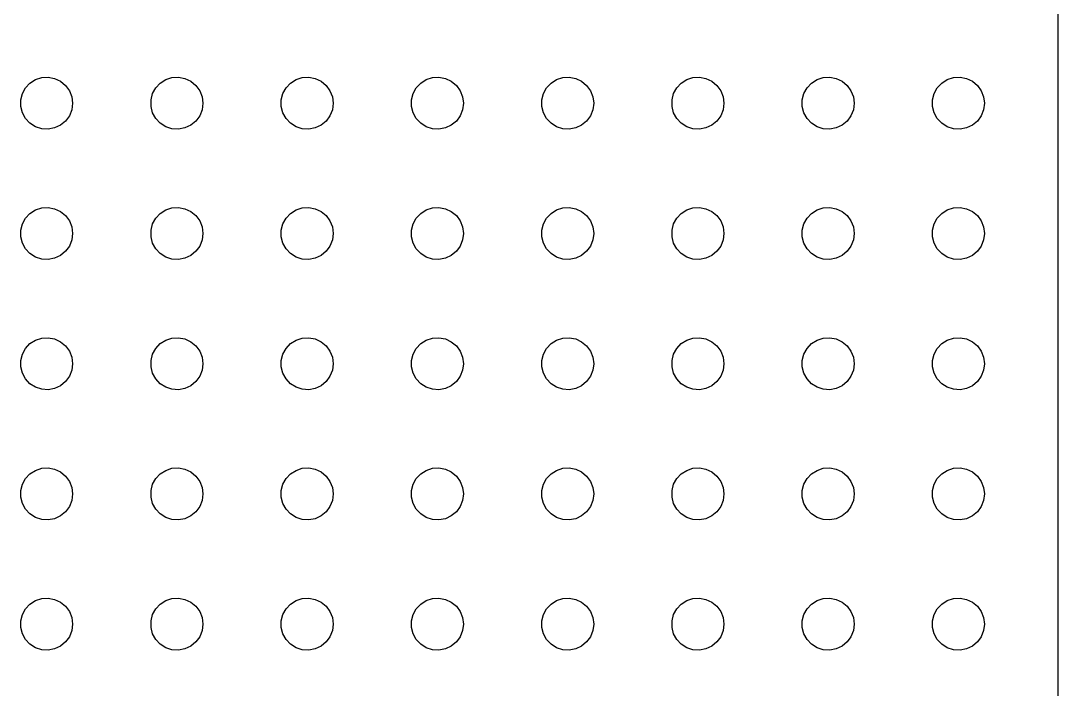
# Model space of a CAD drawing. Header units: metres. Extents: x -21 to 951, y -154 to 154.
# Drawn here: x 397 to 516.5, y 0 to 77 of the extents above; entities that cross this region are included whole.
import ezdxf

# ---------------------------------------------------------------- set-up
doc = ezdxf.new("R2010")
doc.units = ezdxf.units.M

msp = doc.modelspace()

# ---------------------------------------------------------------- linework, layer by layer
for p, q in [((516.5, -149), (516.5, 149)), ((399.438, 70.4469), (400.188, 70.4941)), ((400.188, 70.4941), (400.927, 70.3532)), ((414.438, 70.4469), (415.188, 70.4941)), ((415.188, 70.4941), (415.927, 70.3532)), ((429.438, 70.4469), (430.188, 70.4941)), ((430.188, 70.4941), (430.927, 70.3532)), ((444.438, 70.4469), (445.188, 70.4941)), ((445.188, 70.4941), (445.927, 70.3532)), ((459.438, 70.4469), (460.188, 70.4941)), ((460.188, 70.4941), (460.927, 70.3532)), ((474.438, 70.4469), (475.188, 70.4941)), ((475.188, 70.4941), (475.927, 70.3532)), ((489.438, 70.4469), (490.188, 70.4941)), ((490.188, 70.4941), (490.927, 70.3532)), ((504.438, 70.4469), (505.188, 70.4941)), ((505.188, 70.4941), (505.927, 70.3532)), ((397.573, 69.2634), (398.088, 69.8115)), ((398.088, 69.8115), (398.723, 70.2145)), ((398.723, 70.2145), (399.438, 70.4469)), ((400.927, 70.3532), (401.607, 70.033)), ((401.607, 70.033), (402.187, 69.5536)), ((402.187, 69.5536), (402.629, 68.9453)), ((412.573, 69.2634), (413.088, 69.8115)), ((413.088, 69.8115), (413.723, 70.2145)), ((413.723, 70.2145), (414.438, 70.4469)), ((415.927, 70.3532), (416.607, 70.033)), ((416.607, 70.033), (417.187, 69.5536)), ((417.187, 69.5536), (417.629, 68.9453)), ((427.573, 69.2634), (428.088, 69.8115)), ((428.088, 69.8115), (428.723, 70.2145)), ((428.723, 70.2145), (429.438, 70.4469)), ((430.927, 70.3532), (431.607, 70.033)), ((431.607, 70.033), (432.187, 69.5536)), ((432.187, 69.5536), (432.629, 68.9453)), ((442.573, 69.2634), (443.088, 69.8115)), ((443.088, 69.8115), (443.723, 70.2145)), ((443.723, 70.2145), (444.438, 70.4469)), ((445.927, 70.3532), (446.607, 70.033)), ((446.607, 70.033), (447.187, 69.5536)), ((447.187, 69.5536), (447.629, 68.9453)), ((457.573, 69.2634), (458.088, 69.8115)), ((458.088, 69.8115), (458.723, 70.2145)), ((458.723, 70.2145), (459.438, 70.4469)), ((460.927, 70.3532), (461.607, 70.033)), ((461.607, 70.033), (462.187, 69.5536)), ((462.187, 69.5536), (462.629, 68.9453)), ((472.573, 69.2634), (473.088, 69.8115)), ((473.088, 69.8115), (473.723, 70.2145)), ((473.723, 70.2145), (474.438, 70.4469)), ((475.927, 70.3532), (476.607, 70.033)), ((476.607, 70.033), (477.187, 69.5536)), ((477.187, 69.5536), (477.629, 68.9453)), ((487.573, 69.2634), (488.088, 69.8115)), ((488.088, 69.8115), (488.723, 70.2145)), ((488.723, 70.2145), (489.438, 70.4469)), ((490.927, 70.3532), (491.607, 70.033)), ((491.607, 70.033), (492.187, 69.5536)), ((492.187, 69.5536), (492.629, 68.9453)), ((502.573, 69.2634), (503.088, 69.8115)), ((503.088, 69.8115), (503.723, 70.2145)), ((503.723, 70.2145), (504.438, 70.4469)), ((505.927, 70.3532), (506.607, 70.033)), ((506.607, 70.033), (507.187, 69.5536)), ((507.187, 69.5536), (507.629, 68.9453)), ((397.024, 67.876), (397.211, 68.6044)), ((397.211, 68.6044), (397.573, 69.2634)), ((402.629, 68.9453), (402.906, 68.2461)), ((402.906, 68.2461), (403, 67.5)), ((412.024, 67.876), (412.211, 68.6044)), ((412.211, 68.6044), (412.573, 69.2634)), ((417.629, 68.9453), (417.906, 68.2461)), ((417.906, 68.2461), (418, 67.5)), ((427.024, 67.876), (427.211, 68.6044)), ((427.211, 68.6044), (427.573, 69.2634)), ((432.629, 68.9453), (432.906, 68.2461)), ((432.906, 68.2461), (433, 67.5)), ((442.024, 67.876), (442.211, 68.6044)), ((442.211, 68.6044), (442.573, 69.2634)), ((447.629, 68.9453), (447.906, 68.2461)), ((447.906, 68.2461), (448, 67.5)), ((457.024, 67.876), (457.211, 68.6044)), ((457.211, 68.6044), (457.573, 69.2634)), ((462.629, 68.9453), (462.906, 68.2461)), ((462.906, 68.2461), (463, 67.5)), ((472.024, 67.876), (472.211, 68.6044)), ((472.211, 68.6044), (472.573, 69.2634)), ((477.629, 68.9453), (477.906, 68.2461)), ((477.906, 68.2461), (478, 67.5)), ((487.024, 67.876), (487.211, 68.6044)), ((487.211, 68.6044), (487.573, 69.2634)), ((492.629, 68.9453), (492.906, 68.2461)), ((492.906, 68.2461), (493, 67.5)), ((502.024, 67.876), (502.211, 68.6044)), ((502.211, 68.6044), (502.573, 69.2634)), ((507.629, 68.9453), (507.906, 68.2461)), ((507.906, 68.2461), (508, 67.5)), ((397.024, 67.124), (397.024, 67.876)), ((397.211, 66.3956), (397.024, 67.124)), ((403, 67.5), (402.906, 66.7539)), ((412.024, 67.124), (412.024, 67.876)), ((412.211, 66.3956), (412.024, 67.124)), ((418, 67.5), (417.906, 66.7539)), ((427.024, 67.124), (427.024, 67.876)), ((427.211, 66.3956), (427.024, 67.124)), ((433, 67.5), (432.906, 66.7539)), ((442.024, 67.124), (442.024, 67.876)), ((442.211, 66.3956), (442.024, 67.124)), ((448, 67.5), (447.906, 66.7539)), ((457.024, 67.124), (457.024, 67.876)), ((457.211, 66.3956), (457.024, 67.124)), ((463, 67.5), (462.906, 66.7539)), ((472.024, 67.124), (472.024, 67.876)), ((472.211, 66.3956), (472.024, 67.124)), ((478, 67.5), (477.906, 66.7539)), ((487.024, 67.124), (487.024, 67.876)), ((487.211, 66.3956), (487.024, 67.124)), ((493, 67.5), (492.906, 66.7539)), ((502.024, 67.124), (502.024, 67.876)), ((502.211, 66.3956), (502.024, 67.124)), ((508, 67.5), (507.906, 66.7539)), ((397.573, 65.7366), (397.211, 66.3956)), ((398.088, 65.1885), (397.573, 65.7366)), ((402.629, 66.0547), (402.187, 65.4464)), ((402.906, 66.7539), (402.629, 66.0547)), ((412.573, 65.7366), (412.211, 66.3956)), ((413.088, 65.1885), (412.573, 65.7366)), ((417.629, 66.0547), (417.187, 65.4464)), ((417.906, 66.7539), (417.629, 66.0547)), ((427.573, 65.7366), (427.211, 66.3956)), ((428.088, 65.1885), (427.573, 65.7366)), ((432.629, 66.0547), (432.187, 65.4464)), ((432.906, 66.7539), (432.629, 66.0547)), ((442.573, 65.7366), (442.211, 66.3956)), ((443.088, 65.1885), (442.573, 65.7366)), ((447.629, 66.0547), (447.187, 65.4464)), ((447.906, 66.7539), (447.629, 66.0547)), ((457.573, 65.7366), (457.211, 66.3956)), ((458.088, 65.1885), (457.573, 65.7366)), ((462.629, 66.0547), (462.187, 65.4464)), ((462.906, 66.7539), (462.629, 66.0547)), ((472.573, 65.7366), (472.211, 66.3956)), ((473.088, 65.1885), (472.573, 65.7366)), ((477.629, 66.0547), (477.187, 65.4464)), ((477.906, 66.7539), (477.629, 66.0547)), ((487.573, 65.7366), (487.211, 66.3956)), ((488.088, 65.1885), (487.573, 65.7366)), ((492.629, 66.0547), (492.187, 65.4464)), ((492.906, 66.7539), (492.629, 66.0547)), ((502.573, 65.7366), (502.211, 66.3956)), ((503.088, 65.1885), (502.573, 65.7366)), ((507.629, 66.0547), (507.187, 65.4464)), ((507.906, 66.7539), (507.629, 66.0547)), ((398.723, 64.7855), (398.088, 65.1885)), ((399.438, 64.5531), (398.723, 64.7855)), ((400.188, 64.5059), (399.438, 64.5531)), ((400.927, 64.6468), (400.188, 64.5059)), ((401.607, 64.967), (400.927, 64.6468)), ((402.187, 65.4464), (401.607, 64.967)), ((413.723, 64.7855), (413.088, 65.1885)), ((414.438, 64.5531), (413.723, 64.7855)), ((415.188, 64.5059), (414.438, 64.5531)), ((415.927, 64.6468), (415.188, 64.5059)), ((416.607, 64.967), (415.927, 64.6468)), ((417.187, 65.4464), (416.607, 64.967)), ((428.723, 64.7855), (428.088, 65.1885)), ((429.438, 64.5531), (428.723, 64.7855)), ((430.188, 64.5059), (429.438, 64.5531)), ((430.927, 64.6468), (430.188, 64.5059)), ((431.607, 64.967), (430.927, 64.6468)), ((432.187, 65.4464), (431.607, 64.967)), ((443.723, 64.7855), (443.088, 65.1885)), ((444.438, 64.5531), (443.723, 64.7855)), ((445.188, 64.5059), (444.438, 64.5531)), ((445.927, 64.6468), (445.188, 64.5059)), ((446.607, 64.967), (445.927, 64.6468)), ((447.187, 65.4464), (446.607, 64.967)), ((458.723, 64.7855), (458.088, 65.1885)), ((459.438, 64.5531), (458.723, 64.7855)), ((460.188, 64.5059), (459.438, 64.5531)), ((460.927, 64.6468), (460.188, 64.5059)), ((461.607, 64.967), (460.927, 64.6468)), ((462.187, 65.4464), (461.607, 64.967)), ((473.723, 64.7855), (473.088, 65.1885)), ((474.438, 64.5531), (473.723, 64.7855)), ((475.188, 64.5059), (474.438, 64.5531)), ((475.927, 64.6468), (475.188, 64.5059)), ((476.607, 64.967), (475.927, 64.6468)), ((477.187, 65.4464), (476.607, 64.967)), ((488.723, 64.7855), (488.088, 65.1885)), ((489.438, 64.5531), (488.723, 64.7855)), ((490.188, 64.5059), (489.438, 64.5531)), ((490.927, 64.6468), (490.188, 64.5059)), ((491.607, 64.967), (490.927, 64.6468)), ((492.187, 65.4464), (491.607, 64.967)), ((503.723, 64.7855), (503.088, 65.1885)), ((504.438, 64.5531), (503.723, 64.7855)), ((505.188, 64.5059), (504.438, 64.5531)), ((505.927, 64.6468), (505.188, 64.5059)), ((506.607, 64.967), (505.927, 64.6468)), ((507.187, 65.4464), (506.607, 64.967)), ((398.088, 54.8115), (398.723, 55.2145)), ((398.723, 55.2145), (399.438, 55.4469)), ((399.438, 55.4469), (400.188, 55.4941)), ((400.188, 55.4941), (400.927, 55.3532)), ((400.927, 55.3532), (401.607, 55.033)), ((401.607, 55.033), (402.187, 54.5536)), ((413.088, 54.8115), (413.723, 55.2145)), ((413.723, 55.2145), (414.438, 55.4469)), ((414.438, 55.4469), (415.188, 55.4941)), ((415.188, 55.4941), (415.927, 55.3532)), ((415.927, 55.3532), (416.607, 55.033)), ((416.607, 55.033), (417.187, 54.5536)), ((428.088, 54.8115), (428.723, 55.2145)), ((428.723, 55.2145), (429.438, 55.4469)), ((429.438, 55.4469), (430.188, 55.4941)), ((430.188, 55.4941), (430.927, 55.3532)), ((430.927, 55.3532), (431.607, 55.033)), ((431.607, 55.033), (432.187, 54.5536)), ((443.088, 54.8115), (443.723, 55.2145)), ((443.723, 55.2145), (444.438, 55.4469)), ((444.438, 55.4469), (445.188, 55.4941)), ((445.188, 55.4941), (445.927, 55.3532)), ((445.927, 55.3532), (446.607, 55.033)), ((446.607, 55.033), (447.187, 54.5536)), ((458.088, 54.8115), (458.723, 55.2145)), ((458.723, 55.2145), (459.438, 55.4469)), ((459.438, 55.4469), (460.188, 55.4941)), ((460.188, 55.4941), (460.927, 55.3532)), ((460.927, 55.3532), (461.607, 55.033)), ((461.607, 55.033), (462.187, 54.5536)), ((473.088, 54.8115), (473.723, 55.2145)), ((473.723, 55.2145), (474.438, 55.4469)), ((474.438, 55.4469), (475.188, 55.4941)), ((475.188, 55.4941), (475.927, 55.3532)), ((475.927, 55.3532), (476.607, 55.033)), ((476.607, 55.033), (477.187, 54.5536)), ((488.088, 54.8115), (488.723, 55.2145)), ((488.723, 55.2145), (489.438, 55.4469)), ((489.438, 55.4469), (490.188, 55.4941)), ((490.188, 55.4941), (490.927, 55.3532)), ((490.927, 55.3532), (491.607, 55.033)), ((491.607, 55.033), (492.187, 54.5536)), ((503.088, 54.8115), (503.723, 55.2145)), ((503.723, 55.2145), (504.438, 55.4469)), ((504.438, 55.4469), (505.188, 55.4941)), ((505.188, 55.4941), (505.927, 55.3532)), ((505.927, 55.3532), (506.607, 55.033)), ((506.607, 55.033), (507.187, 54.5536)), ((397.211, 53.6044), (397.573, 54.2634)), ((397.573, 54.2634), (398.088, 54.8115)), ((402.187, 54.5536), (402.629, 53.9453)), ((402.629, 53.9453), (402.906, 53.2461)), ((412.211, 53.6044), (412.573, 54.2634)), ((412.573, 54.2634), (413.088, 54.8115)), ((417.187, 54.5536), (417.629, 53.9453)), ((417.629, 53.9453), (417.906, 53.2461)), ((427.211, 53.6044), (427.573, 54.2634)), ((427.573, 54.2634), (428.088, 54.8115)), ((432.187, 54.5536), (432.629, 53.9453)), ((432.629, 53.9453), (432.906, 53.2461)), ((442.211, 53.6044), (442.573, 54.2634)), ((442.573, 54.2634), (443.088, 54.8115)), ((447.187, 54.5536), (447.629, 53.9453)), ((447.629, 53.9453), (447.906, 53.2461)), ((457.211, 53.6044), (457.573, 54.2634)), ((457.573, 54.2634), (458.088, 54.8115)), ((462.187, 54.5536), (462.629, 53.9453)), ((462.629, 53.9453), (462.906, 53.2461)), ((472.211, 53.6044), (472.573, 54.2634)), ((472.573, 54.2634), (473.088, 54.8115)), ((477.187, 54.5536), (477.629, 53.9453)), ((477.629, 53.9453), (477.906, 53.2461)), ((487.211, 53.6044), (487.573, 54.2634)), ((487.573, 54.2634), (488.088, 54.8115)), ((492.187, 54.5536), (492.629, 53.9453)), ((492.629, 53.9453), (492.906, 53.2461)), ((502.211, 53.6044), (502.573, 54.2634)), ((502.573, 54.2634), (503.088, 54.8115)), ((507.187, 54.5536), (507.629, 53.9453)), ((507.629, 53.9453), (507.906, 53.2461)), ((397.024, 52.876), (397.211, 53.6044)), ((397.024, 52.124), (397.024, 52.876)), ((402.906, 53.2461), (403, 52.5)), ((412.024, 52.876), (412.211, 53.6044)), ((412.024, 52.124), (412.024, 52.876)), ((417.906, 53.2461), (418, 52.5)), ((427.024, 52.876), (427.211, 53.6044)), ((427.024, 52.124), (427.024, 52.876)), ((432.906, 53.2461), (433, 52.5)), ((442.024, 52.876), (442.211, 53.6044)), ((442.024, 52.124), (442.024, 52.876)), ((447.906, 53.2461), (448, 52.5)), ((457.024, 52.876), (457.211, 53.6044)), ((457.024, 52.124), (457.024, 52.876)), ((462.906, 53.2461), (463, 52.5)), ((472.024, 52.876), (472.211, 53.6044)), ((472.024, 52.124), (472.024, 52.876)), ((477.906, 53.2461), (478, 52.5)), ((487.024, 52.876), (487.211, 53.6044)), ((487.024, 52.124), (487.024, 52.876)), ((492.906, 53.2461), (493, 52.5)), ((502.024, 52.876), (502.211, 53.6044)), ((502.024, 52.124), (502.024, 52.876)), ((507.906, 53.2461), (508, 52.5)), ((397.211, 51.3956), (397.024, 52.124)), ((397.573, 50.7366), (397.211, 51.3956)), ((402.906, 51.7539), (402.629, 51.0547)), ((403, 52.5), (402.906, 51.7539)), ((412.211, 51.3956), (412.024, 52.124)), ((412.573, 50.7366), (412.211, 51.3956)), ((417.906, 51.7539), (417.629, 51.0547)), ((418, 52.5), (417.906, 51.7539)), ((427.211, 51.3956), (427.024, 52.124)), ((427.573, 50.7366), (427.211, 51.3956)), ((432.906, 51.7539), (432.629, 51.0547)), ((433, 52.5), (432.906, 51.7539)), ((442.211, 51.3956), (442.024, 52.124)), ((442.573, 50.7366), (442.211, 51.3956)), ((447.906, 51.7539), (447.629, 51.0547)), ((448, 52.5), (447.906, 51.7539)), ((457.211, 51.3956), (457.024, 52.124)), ((457.573, 50.7366), (457.211, 51.3956)), ((462.906, 51.7539), (462.629, 51.0547)), ((463, 52.5), (462.906, 51.7539)), ((472.211, 51.3956), (472.024, 52.124)), ((472.573, 50.7366), (472.211, 51.3956)), ((477.906, 51.7539), (477.629, 51.0547)), ((478, 52.5), (477.906, 51.7539)), ((487.211, 51.3956), (487.024, 52.124)), ((487.573, 50.7366), (487.211, 51.3956)), ((492.906, 51.7539), (492.629, 51.0547)), ((493, 52.5), (492.906, 51.7539)), ((502.211, 51.3956), (502.024, 52.124)), ((502.573, 50.7366), (502.211, 51.3956)), ((507.906, 51.7539), (507.629, 51.0547)), ((508, 52.5), (507.906, 51.7539)), ((398.088, 50.1885), (397.573, 50.7366)), ((398.723, 49.7855), (398.088, 50.1885)), ((402.187, 50.4464), (401.607, 49.967)), ((402.629, 51.0547), (402.187, 50.4464)), ((413.088, 50.1885), (412.573, 50.7366)), ((413.723, 49.7855), (413.088, 50.1885)), ((417.187, 50.4464), (416.607, 49.967)), ((417.629, 51.0547), (417.187, 50.4464)), ((428.088, 50.1885), (427.573, 50.7366)), ((428.723, 49.7855), (428.088, 50.1885)), ((432.187, 50.4464), (431.607, 49.967)), ((432.629, 51.0547), (432.187, 50.4464)), ((443.088, 50.1885), (442.573, 50.7366)), ((443.723, 49.7855), (443.088, 50.1885)), ((447.187, 50.4464), (446.607, 49.967)), ((447.629, 51.0547), (447.187, 50.4464)), ((458.088, 50.1885), (457.573, 50.7366)), ((458.723, 49.7855), (458.088, 50.1885)), ((462.187, 50.4464), (461.607, 49.967)), ((462.629, 51.0547), (462.187, 50.4464)), ((473.088, 50.1885), (472.573, 50.7366)), ((473.723, 49.7855), (473.088, 50.1885)), ((477.187, 50.4464), (476.607, 49.967)), ((477.629, 51.0547), (477.187, 50.4464)), ((488.088, 50.1885), (487.573, 50.7366)), ((488.723, 49.7855), (488.088, 50.1885)), ((492.187, 50.4464), (491.607, 49.967)), ((492.629, 51.0547), (492.187, 50.4464)), ((503.088, 50.1885), (502.573, 50.7366)), ((503.723, 49.7855), (503.088, 50.1885)), ((507.187, 50.4464), (506.607, 49.967)), ((507.629, 51.0547), (507.187, 50.4464)), ((399.438, 49.5531), (398.723, 49.7855)), ((400.188, 49.5059), (399.438, 49.5531)), ((400.927, 49.6468), (400.188, 49.5059)), ((401.607, 49.967), (400.927, 49.6468)), ((414.438, 49.5531), (413.723, 49.7855)), ((415.188, 49.5059), (414.438, 49.5531)), ((415.927, 49.6468), (415.188, 49.5059)), ((416.607, 49.967), (415.927, 49.6468)), ((429.438, 49.5531), (428.723, 49.7855)), ((430.188, 49.5059), (429.438, 49.5531)), ((430.927, 49.6468), (430.188, 49.5059)), ((431.607, 49.967), (430.927, 49.6468)), ((444.438, 49.5531), (443.723, 49.7855)), ((445.188, 49.5059), (444.438, 49.5531)), ((445.927, 49.6468), (445.188, 49.5059)), ((446.607, 49.967), (445.927, 49.6468)), ((459.438, 49.5531), (458.723, 49.7855)), ((460.188, 49.5059), (459.438, 49.5531)), ((460.927, 49.6468), (460.188, 49.5059)), ((461.607, 49.967), (460.927, 49.6468)), ((474.438, 49.5531), (473.723, 49.7855)), ((475.188, 49.5059), (474.438, 49.5531)), ((475.927, 49.6468), (475.188, 49.5059)), ((476.607, 49.967), (475.927, 49.6468)), ((489.438, 49.5531), (488.723, 49.7855)), ((490.188, 49.5059), (489.438, 49.5531)), ((490.927, 49.6468), (490.188, 49.5059)), ((491.607, 49.967), (490.927, 49.6468)), ((504.438, 49.5531), (503.723, 49.7855)), ((505.188, 49.5059), (504.438, 49.5531)), ((505.927, 49.6468), (505.188, 49.5059)), ((506.607, 49.967), (505.927, 49.6468)), ((397.573, 39.2634), (398.088, 39.8115)), ((398.088, 39.8115), (398.723, 40.2145)), ((398.723, 40.2145), (399.438, 40.4469)), ((399.438, 40.4469), (400.188, 40.4941)), ((400.188, 40.4941), (400.927, 40.3532)), ((400.927, 40.3532), (401.607, 40.033)), ((401.607, 40.033), (402.187, 39.5536)), ((402.187, 39.5536), (402.629, 38.9453)), ((412.573, 39.2634), (413.088, 39.8115)), ((413.088, 39.8115), (413.723, 40.2145)), ((413.723, 40.2145), (414.438, 40.4469)), ((414.438, 40.4469), (415.188, 40.4941)), ((415.188, 40.4941), (415.927, 40.3532)), ((415.927, 40.3532), (416.607, 40.033)), ((416.607, 40.033), (417.187, 39.5536)), ((417.187, 39.5536), (417.629, 38.9453)), ((427.573, 39.2634), (428.088, 39.8115)), ((428.088, 39.8115), (428.723, 40.2145)), ((428.723, 40.2145), (429.438, 40.4469)), ((429.438, 40.4469), (430.188, 40.4941)), ((430.188, 40.4941), (430.927, 40.3532)), ((430.927, 40.3532), (431.607, 40.033)), ((431.607, 40.033), (432.187, 39.5536)), ((432.187, 39.5536), (432.629, 38.9453)), ((442.573, 39.2634), (443.088, 39.8115)), ((443.088, 39.8115), (443.723, 40.2145)), ((443.723, 40.2145), (444.438, 40.4469)), ((444.438, 40.4469), (445.188, 40.4941)), ((445.188, 40.4941), (445.927, 40.3532)), ((445.927, 40.3532), (446.607, 40.033)), ((446.607, 40.033), (447.187, 39.5536)), ((447.187, 39.5536), (447.629, 38.9453)), ((457.573, 39.2634), (458.088, 39.8115)), ((458.088, 39.8115), (458.723, 40.2145)), ((458.723, 40.2145), (459.438, 40.4469)), ((459.438, 40.4469), (460.188, 40.4941)), ((460.188, 40.4941), (460.927, 40.3532)), ((460.927, 40.3532), (461.607, 40.033)), ((461.607, 40.033), (462.187, 39.5536)), ((462.187, 39.5536), (462.629, 38.9453)), ((472.573, 39.2634), (473.088, 39.8115)), ((473.088, 39.8115), (473.723, 40.2145)), ((473.723, 40.2145), (474.438, 40.4469)), ((474.438, 40.4469), (475.188, 40.4941)), ((475.188, 40.4941), (475.927, 40.3532)), ((475.927, 40.3532), (476.607, 40.033)), ((476.607, 40.033), (477.187, 39.5536)), ((477.187, 39.5536), (477.629, 38.9453)), ((487.573, 39.2634), (488.088, 39.8115)), ((488.088, 39.8115), (488.723, 40.2145)), ((488.723, 40.2145), (489.438, 40.4469)), ((489.438, 40.4469), (490.188, 40.4941)), ((490.188, 40.4941), (490.927, 40.3532)), ((490.927, 40.3532), (491.607, 40.033)), ((491.607, 40.033), (492.187, 39.5536)), ((492.187, 39.5536), (492.629, 38.9453)), ((502.573, 39.2634), (503.088, 39.8115)), ((503.088, 39.8115), (503.723, 40.2145)), ((503.723, 40.2145), (504.438, 40.4469)), ((504.438, 40.4469), (505.188, 40.4941)), ((505.188, 40.4941), (505.927, 40.3532)), ((505.927, 40.3532), (506.607, 40.033)), ((506.607, 40.033), (507.187, 39.5536)), ((507.187, 39.5536), (507.629, 38.9453)), ((397.024, 37.876), (397.211, 38.6044)), ((397.211, 38.6044), (397.573, 39.2634)), ((402.629, 38.9453), (402.906, 38.2461)), ((402.906, 38.2461), (403, 37.5)), ((412.024, 37.876), (412.211, 38.6044)), ((412.211, 38.6044), (412.573, 39.2634)), ((417.629, 38.9453), (417.906, 38.2461)), ((417.906, 38.2461), (418, 37.5)), ((427.024, 37.876), (427.211, 38.6044)), ((427.211, 38.6044), (427.573, 39.2634)), ((432.629, 38.9453), (432.906, 38.2461)), ((432.906, 38.2461), (433, 37.5)), ((442.024, 37.876), (442.211, 38.6044)), ((442.211, 38.6044), (442.573, 39.2634)), ((447.629, 38.9453), (447.906, 38.2461)), ((447.906, 38.2461), (448, 37.5)), ((457.024, 37.876), (457.211, 38.6044)), ((457.211, 38.6044), (457.573, 39.2634)), ((462.629, 38.9453), (462.906, 38.2461)), ((462.906, 38.2461), (463, 37.5)), ((472.024, 37.876), (472.211, 38.6044)), ((472.211, 38.6044), (472.573, 39.2634)), ((477.629, 38.9453), (477.906, 38.2461)), ((477.906, 38.2461), (478, 37.5)), ((487.024, 37.876), (487.211, 38.6044)), ((487.211, 38.6044), (487.573, 39.2634)), ((492.629, 38.9453), (492.906, 38.2461)), ((492.906, 38.2461), (493, 37.5)), ((502.024, 37.876), (502.211, 38.6044)), ((502.211, 38.6044), (502.573, 39.2634)), ((507.629, 38.9453), (507.906, 38.2461)), ((507.906, 38.2461), (508, 37.5)), ((397.024, 37.124), (397.024, 37.876)), ((397.211, 36.3956), (397.024, 37.124)), ((403, 37.5), (402.906, 36.7539)), ((412.024, 37.124), (412.024, 37.876)), ((412.211, 36.3956), (412.024, 37.124)), ((418, 37.5), (417.906, 36.7539)), ((427.024, 37.124), (427.024, 37.876)), ((427.211, 36.3956), (427.024, 37.124)), ((433, 37.5), (432.906, 36.7539)), ((442.024, 37.124), (442.024, 37.876)), ((442.211, 36.3956), (442.024, 37.124)), ((448, 37.5), (447.906, 36.7539)), ((457.024, 37.124), (457.024, 37.876)), ((457.211, 36.3956), (457.024, 37.124)), ((463, 37.5), (462.906, 36.7539)), ((472.024, 37.124), (472.024, 37.876)), ((472.211, 36.3956), (472.024, 37.124)), ((478, 37.5), (477.906, 36.7539)), ((487.024, 37.124), (487.024, 37.876)), ((487.211, 36.3956), (487.024, 37.124)), ((493, 37.5), (492.906, 36.7539)), ((502.024, 37.124), (502.024, 37.876)), ((502.211, 36.3956), (502.024, 37.124)), ((508, 37.5), (507.906, 36.7539)), ((397.573, 35.7366), (397.211, 36.3956)), ((402.629, 36.0547), (402.187, 35.4464)), ((402.906, 36.7539), (402.629, 36.0547)), ((412.573, 35.7366), (412.211, 36.3956)), ((417.629, 36.0547), (417.187, 35.4464)), ((417.906, 36.7539), (417.629, 36.0547)), ((427.573, 35.7366), (427.211, 36.3956)), ((432.629, 36.0547), (432.187, 35.4464)), ((432.906, 36.7539), (432.629, 36.0547)), ((442.573, 35.7366), (442.211, 36.3956)), ((447.629, 36.0547), (447.187, 35.4464)), ((447.906, 36.7539), (447.629, 36.0547)), ((457.573, 35.7366), (457.211, 36.3956)), ((462.629, 36.0547), (462.187, 35.4464)), ((462.906, 36.7539), (462.629, 36.0547)), ((472.573, 35.7366), (472.211, 36.3956)), ((477.629, 36.0547), (477.187, 35.4464)), ((477.906, 36.7539), (477.629, 36.0547)), ((487.573, 35.7366), (487.211, 36.3956)), ((492.629, 36.0547), (492.187, 35.4464)), ((492.906, 36.7539), (492.629, 36.0547)), ((502.573, 35.7366), (502.211, 36.3956)), ((507.629, 36.0547), (507.187, 35.4464)), ((507.906, 36.7539), (507.629, 36.0547)), ((398.088, 35.1885), (397.573, 35.7366)), ((398.723, 34.7855), (398.088, 35.1885)), ((399.438, 34.5531), (398.723, 34.7855)), ((401.607, 34.967), (400.927, 34.6468)), ((402.187, 35.4464), (401.607, 34.967)), ((413.088, 35.1885), (412.573, 35.7366)), ((413.723, 34.7855), (413.088, 35.1885)), ((414.438, 34.5531), (413.723, 34.7855)), ((416.607, 34.967), (415.927, 34.6468)), ((417.187, 35.4464), (416.607, 34.967)), ((428.088, 35.1885), (427.573, 35.7366)), ((428.723, 34.7855), (428.088, 35.1885)), ((429.438, 34.5531), (428.723, 34.7855)), ((431.607, 34.967), (430.927, 34.6468)), ((432.187, 35.4464), (431.607, 34.967)), ((443.088, 35.1885), (442.573, 35.7366)), ((443.723, 34.7855), (443.088, 35.1885)), ((444.438, 34.5531), (443.723, 34.7855)), ((446.607, 34.967), (445.927, 34.6468)), ((447.187, 35.4464), (446.607, 34.967)), ((458.088, 35.1885), (457.573, 35.7366)), ((458.723, 34.7855), (458.088, 35.1885)), ((459.438, 34.5531), (458.723, 34.7855)), ((461.607, 34.967), (460.927, 34.6468)), ((462.187, 35.4464), (461.607, 34.967)), ((473.088, 35.1885), (472.573, 35.7366)), ((473.723, 34.7855), (473.088, 35.1885)), ((474.438, 34.5531), (473.723, 34.7855)), ((476.607, 34.967), (475.927, 34.6468)), ((477.187, 35.4464), (476.607, 34.967)), ((488.088, 35.1885), (487.573, 35.7366)), ((488.723, 34.7855), (488.088, 35.1885)), ((489.438, 34.5531), (488.723, 34.7855)), ((491.607, 34.967), (490.927, 34.6468)), ((492.187, 35.4464), (491.607, 34.967)), ((503.088, 35.1885), (502.573, 35.7366)), ((503.723, 34.7855), (503.088, 35.1885)), ((504.438, 34.5531), (503.723, 34.7855)), ((506.607, 34.967), (505.927, 34.6468)), ((507.187, 35.4464), (506.607, 34.967)), ((400.188, 34.5059), (399.438, 34.5531)), ((400.927, 34.6468), (400.188, 34.5059)), ((415.188, 34.5059), (414.438, 34.5531)), ((415.927, 34.6468), (415.188, 34.5059)), ((430.188, 34.5059), (429.438, 34.5531)), ((430.927, 34.6468), (430.188, 34.5059)), ((445.188, 34.5059), (444.438, 34.5531)), ((445.927, 34.6468), (445.188, 34.5059)), ((460.188, 34.5059), (459.438, 34.5531)), ((460.927, 34.6468), (460.188, 34.5059)), ((475.188, 34.5059), (474.438, 34.5531)), ((475.927, 34.6468), (475.188, 34.5059)), ((490.188, 34.5059), (489.438, 34.5531)), ((490.927, 34.6468), (490.188, 34.5059)), ((505.188, 34.5059), (504.438, 34.5531)), ((505.927, 34.6468), (505.188, 34.5059)), ((398.088, 24.8115), (398.723, 25.2145)), ((398.723, 25.2145), (399.438, 25.4469)), ((399.438, 25.4469), (400.188, 25.4941)), ((400.188, 25.4941), (400.927, 25.3532)), ((400.927, 25.3532), (401.607, 25.033)), ((413.088, 24.8115), (413.723, 25.2145)), ((413.723, 25.2145), (414.438, 25.4469)), ((414.438, 25.4469), (415.188, 25.4941)), ((415.188, 25.4941), (415.927, 25.3532)), ((415.927, 25.3532), (416.607, 25.033)), ((428.088, 24.8115), (428.723, 25.2145)), ((428.723, 25.2145), (429.438, 25.4469)), ((429.438, 25.4469), (430.188, 25.4941)), ((430.188, 25.4941), (430.927, 25.3532)), ((430.927, 25.3532), (431.607, 25.033)), ((443.088, 24.8115), (443.723, 25.2145)), ((443.723, 25.2145), (444.438, 25.4469)), ((444.438, 25.4469), (445.188, 25.4941)), ((445.188, 25.4941), (445.927, 25.3532)), ((445.927, 25.3532), (446.607, 25.033)), ((458.088, 24.8115), (458.723, 25.2145)), ((458.723, 25.2145), (459.438, 25.4469)), ((459.438, 25.4469), (460.188, 25.4941)), ((460.188, 25.4941), (460.927, 25.3532)), ((460.927, 25.3532), (461.607, 25.033)), ((473.088, 24.8115), (473.723, 25.2145)), ((473.723, 25.2145), (474.438, 25.4469)), ((474.438, 25.4469), (475.188, 25.4941)), ((475.188, 25.4941), (475.927, 25.3532)), ((475.927, 25.3532), (476.607, 25.033)), ((488.088, 24.8115), (488.723, 25.2145)), ((488.723, 25.2145), (489.438, 25.4469)), ((489.438, 25.4469), (490.188, 25.4941)), ((490.188, 25.4941), (490.927, 25.3532)), ((490.927, 25.3532), (491.607, 25.033)), ((503.088, 24.8115), (503.723, 25.2145)), ((503.723, 25.2145), (504.438, 25.4469)), ((504.438, 25.4469), (505.188, 25.4941)), ((505.188, 25.4941), (505.927, 25.3532)), ((505.927, 25.3532), (506.607, 25.033)), ((397.211, 23.6044), (397.573, 24.2634)), ((397.573, 24.2634), (398.088, 24.8115)), ((401.607, 25.033), (402.187, 24.5536)), ((402.187, 24.5536), (402.629, 23.9453)), ((402.629, 23.9453), (402.906, 23.2461)), ((412.211, 23.6044), (412.573, 24.2634)), ((412.573, 24.2634), (413.088, 24.8115)), ((416.607, 25.033), (417.187, 24.5536)), ((417.187, 24.5536), (417.629, 23.9453)), ((417.629, 23.9453), (417.906, 23.2461)), ((427.211, 23.6044), (427.573, 24.2634)), ((427.573, 24.2634), (428.088, 24.8115)), ((431.607, 25.033), (432.187, 24.5536)), ((432.187, 24.5536), (432.629, 23.9453)), ((432.629, 23.9453), (432.906, 23.2461)), ((442.211, 23.6044), (442.573, 24.2634)), ((442.573, 24.2634), (443.088, 24.8115)), ((446.607, 25.033), (447.187, 24.5536)), ((447.187, 24.5536), (447.629, 23.9453)), ((447.629, 23.9453), (447.906, 23.2461)), ((457.211, 23.6044), (457.573, 24.2634)), ((457.573, 24.2634), (458.088, 24.8115)), ((461.607, 25.033), (462.187, 24.5536)), ((462.187, 24.5536), (462.629, 23.9453)), ((462.629, 23.9453), (462.906, 23.2461)), ((472.211, 23.6044), (472.573, 24.2634)), ((472.573, 24.2634), (473.088, 24.8115)), ((476.607, 25.033), (477.187, 24.5536)), ((477.187, 24.5536), (477.629, 23.9453)), ((477.629, 23.9453), (477.906, 23.2461)), ((487.211, 23.6044), (487.573, 24.2634)), ((487.573, 24.2634), (488.088, 24.8115)), ((491.607, 25.033), (492.187, 24.5536)), ((492.187, 24.5536), (492.629, 23.9453)), ((492.629, 23.9453), (492.906, 23.2461)), ((502.211, 23.6044), (502.573, 24.2634)), ((502.573, 24.2634), (503.088, 24.8115)), ((506.607, 25.033), (507.187, 24.5536)), ((507.187, 24.5536), (507.629, 23.9453)), ((507.629, 23.9453), (507.906, 23.2461)), ((397.024, 22.876), (397.211, 23.6044)), ((397.024, 22.124), (397.024, 22.876)), ((402.906, 23.2461), (403, 22.5)), ((412.024, 22.876), (412.211, 23.6044)), ((412.024, 22.124), (412.024, 22.876)), ((417.906, 23.2461), (418, 22.5)), ((427.024, 22.876), (427.211, 23.6044)), ((427.024, 22.124), (427.024, 22.876)), ((432.906, 23.2461), (433, 22.5)), ((442.024, 22.876), (442.211, 23.6044)), ((442.024, 22.124), (442.024, 22.876)), ((447.906, 23.2461), (448, 22.5)), ((457.024, 22.876), (457.211, 23.6044)), ((457.024, 22.124), (457.024, 22.876)), ((462.906, 23.2461), (463, 22.5)), ((472.024, 22.876), (472.211, 23.6044)), ((472.024, 22.124), (472.024, 22.876)), ((477.906, 23.2461), (478, 22.5)), ((487.024, 22.876), (487.211, 23.6044)), ((487.024, 22.124), (487.024, 22.876)), ((492.906, 23.2461), (493, 22.5)), ((502.024, 22.876), (502.211, 23.6044)), ((502.024, 22.124), (502.024, 22.876)), ((507.906, 23.2461), (508, 22.5)), ((397.211, 21.3956), (397.024, 22.124)), ((402.906, 21.7539), (402.629, 21.0547)), ((403, 22.5), (402.906, 21.7539)), ((412.211, 21.3956), (412.024, 22.124)), ((417.906, 21.7539), (417.629, 21.0547)), ((418, 22.5), (417.906, 21.7539)), ((427.211, 21.3956), (427.024, 22.124)), ((432.906, 21.7539), (432.629, 21.0547)), ((433, 22.5), (432.906, 21.7539)), ((442.211, 21.3956), (442.024, 22.124)), ((447.906, 21.7539), (447.629, 21.0547)), ((448, 22.5), (447.906, 21.7539)), ((457.211, 21.3956), (457.024, 22.124)), ((462.906, 21.7539), (462.629, 21.0547)), ((463, 22.5), (462.906, 21.7539)), ((472.211, 21.3956), (472.024, 22.124)), ((477.906, 21.7539), (477.629, 21.0547)), ((478, 22.5), (477.906, 21.7539)), ((487.211, 21.3956), (487.024, 22.124)), ((492.906, 21.7539), (492.629, 21.0547)), ((493, 22.5), (492.906, 21.7539)), ((502.211, 21.3956), (502.024, 22.124)), ((507.906, 21.7539), (507.629, 21.0547)), ((508, 22.5), (507.906, 21.7539)), ((397.573, 20.7366), (397.211, 21.3956)), ((398.088, 20.1884), (397.573, 20.7366)), ((402.187, 20.4464), (401.607, 19.967)), ((402.629, 21.0547), (402.187, 20.4464)), ((412.573, 20.7366), (412.211, 21.3956)), ((413.088, 20.1884), (412.573, 20.7366)), ((417.187, 20.4464), (416.607, 19.967)), ((417.629, 21.0547), (417.187, 20.4464)), ((427.573, 20.7366), (427.211, 21.3956)), ((428.088, 20.1884), (427.573, 20.7366)), ((432.187, 20.4464), (431.607, 19.967)), ((432.629, 21.0547), (432.187, 20.4464)), ((442.573, 20.7366), (442.211, 21.3956)), ((443.088, 20.1884), (442.573, 20.7366)), ((447.187, 20.4464), (446.607, 19.967)), ((447.629, 21.0547), (447.187, 20.4464)), ((457.573, 20.7366), (457.211, 21.3956)), ((458.088, 20.1884), (457.573, 20.7366)), ((462.187, 20.4464), (461.607, 19.967)), ((462.629, 21.0547), (462.187, 20.4464)), ((472.573, 20.7366), (472.211, 21.3956)), ((473.088, 20.1884), (472.573, 20.7366)), ((477.187, 20.4464), (476.607, 19.967)), ((477.629, 21.0547), (477.187, 20.4464)), ((487.573, 20.7366), (487.211, 21.3956)), ((488.088, 20.1884), (487.573, 20.7366)), ((492.187, 20.4464), (491.607, 19.967)), ((492.629, 21.0547), (492.187, 20.4464)), ((502.573, 20.7366), (502.211, 21.3956)), ((503.088, 20.1884), (502.573, 20.7366)), ((507.187, 20.4464), (506.607, 19.967)), ((507.629, 21.0547), (507.187, 20.4464)), ((398.723, 19.7855), (398.088, 20.1884)), ((399.438, 19.5531), (398.723, 19.7855)), ((400.188, 19.5059), (399.438, 19.5531)), ((400.927, 19.6468), (400.188, 19.5059)), ((401.607, 19.967), (400.927, 19.6468)), ((413.723, 19.7855), (413.088, 20.1884)), ((414.438, 19.5531), (413.723, 19.7855)), ((415.188, 19.5059), (414.438, 19.5531)), ((415.927, 19.6468), (415.188, 19.5059)), ((416.607, 19.967), (415.927, 19.6468)), ((428.723, 19.7855), (428.088, 20.1884)), ((429.438, 19.5531), (428.723, 19.7855)), ((430.188, 19.5059), (429.438, 19.5531)), ((430.927, 19.6468), (430.188, 19.5059)), ((431.607, 19.967), (430.927, 19.6468)), ((443.723, 19.7855), (443.088, 20.1884)), ((444.438, 19.5531), (443.723, 19.7855)), ((445.188, 19.5059), (444.438, 19.5531)), ((445.927, 19.6468), (445.188, 19.5059)), ((446.607, 19.967), (445.927, 19.6468)), ((458.723, 19.7855), (458.088, 20.1884)), ((459.438, 19.5531), (458.723, 19.7855)), ((460.188, 19.5059), (459.438, 19.5531)), ((460.927, 19.6468), (460.188, 19.5059)), ((461.607, 19.967), (460.927, 19.6468)), ((473.723, 19.7855), (473.088, 20.1884)), ((474.438, 19.5531), (473.723, 19.7855)), ((475.188, 19.5059), (474.438, 19.5531)), ((475.927, 19.6468), (475.188, 19.5059)), ((476.607, 19.967), (475.927, 19.6468)), ((488.723, 19.7855), (488.088, 20.1884)), ((489.438, 19.5531), (488.723, 19.7855)), ((490.188, 19.5059), (489.438, 19.5531)), ((490.927, 19.6468), (490.188, 19.5059)), ((491.607, 19.967), (490.927, 19.6468)), ((503.723, 19.7855), (503.088, 20.1884)), ((504.438, 19.5531), (503.723, 19.7855)), ((505.188, 19.5059), (504.438, 19.5531)), ((505.927, 19.6468), (505.188, 19.5059)), ((506.607, 19.967), (505.927, 19.6468)), ((397.573, 9.26335), (398.088, 9.81154)), ((398.088, 9.81154), (398.723, 10.2145)), ((398.723, 10.2145), (399.438, 10.4469)), ((399.438, 10.4469), (400.188, 10.4941)), ((400.188, 10.4941), (400.927, 10.3532)), ((400.927, 10.3532), (401.607, 10.033)), ((401.607, 10.033), (402.187, 9.55363)), ((412.573, 9.26335), (413.088, 9.81154)), ((413.088, 9.81154), (413.723, 10.2145)), ((413.723, 10.2145), (414.438, 10.4469)), ((414.438, 10.4469), (415.188, 10.4941)), ((415.188, 10.4941), (415.927, 10.3532)), ((415.927, 10.3532), (416.607, 10.033)), ((416.607, 10.033), (417.187, 9.55363)), ((427.573, 9.26335), (428.088, 9.81154)), ((428.088, 9.81154), (428.723, 10.2145)), ((428.723, 10.2145), (429.438, 10.4469)), ((429.438, 10.4469), (430.188, 10.4941)), ((430.188, 10.4941), (430.927, 10.3532)), ((430.927, 10.3532), (431.607, 10.033)), ((431.607, 10.033), (432.187, 9.55363)), ((442.573, 9.26335), (443.088, 9.81154)), ((443.088, 9.81154), (443.723, 10.2145)), ((443.723, 10.2145), (444.438, 10.4469)), ((444.438, 10.4469), (445.188, 10.4941)), ((445.188, 10.4941), (445.927, 10.3532)), ((445.927, 10.3532), (446.607, 10.033)), ((446.607, 10.033), (447.187, 9.55363)), ((457.573, 9.26335), (458.088, 9.81154)), ((458.088, 9.81154), (458.723, 10.2145)), ((458.723, 10.2145), (459.438, 10.4469)), ((459.438, 10.4469), (460.188, 10.4941)), ((460.188, 10.4941), (460.927, 10.3532)), ((460.927, 10.3532), (461.607, 10.033)), ((461.607, 10.033), (462.187, 9.55363)), ((472.573, 9.26335), (473.088, 9.81154)), ((473.088, 9.81154), (473.723, 10.2145)), ((473.723, 10.2145), (474.438, 10.4469)), ((474.438, 10.4469), (475.188, 10.4941)), ((475.188, 10.4941), (475.927, 10.3532)), ((475.927, 10.3532), (476.607, 10.033)), ((476.607, 10.033), (477.187, 9.55363)), ((487.573, 9.26335), (488.088, 9.81154)), ((488.088, 9.81154), (488.723, 10.2145)), ((488.723, 10.2145), (489.438, 10.4469)), ((489.438, 10.4469), (490.188, 10.4941)), ((490.188, 10.4941), (490.927, 10.3532)), ((490.927, 10.3532), (491.607, 10.033)), ((491.607, 10.033), (492.187, 9.55363)), ((502.573, 9.26335), (503.088, 9.81154)), ((503.088, 9.81154), (503.723, 10.2145)), ((503.723, 10.2145), (504.438, 10.4469)), ((504.438, 10.4469), (505.188, 10.4941)), ((505.188, 10.4941), (505.927, 10.3532)), ((505.927, 10.3532), (506.607, 10.033)), ((506.607, 10.033), (507.187, 9.55363)), ((397.024, 7.87599), (397.211, 8.60437)), ((397.211, 8.60437), (397.573, 9.26335)), ((402.187, 9.55363), (402.629, 8.94525)), ((402.629, 8.94525), (402.906, 8.24606)), ((412.024, 7.87599), (412.211, 8.60437)), ((412.211, 8.60437), (412.573, 9.26335)), ((417.187, 9.55363), (417.629, 8.94525)), ((417.629, 8.94525), (417.906, 8.24606)), ((427.024, 7.87599), (427.211, 8.60437)), ((427.211, 8.60437), (427.573, 9.26335)), ((432.187, 9.55363), (432.629, 8.94525)), ((432.629, 8.94525), (432.906, 8.24606)), ((442.024, 7.87599), (442.211, 8.60437)), ((442.211, 8.60437), (442.573, 9.26335)), ((447.187, 9.55363), (447.629, 8.94525)), ((447.629, 8.94525), (447.906, 8.24606)), ((457.024, 7.87599), (457.211, 8.60437)), ((457.211, 8.60437), (457.573, 9.26335)), ((462.187, 9.55363), (462.629, 8.94525)), ((462.629, 8.94525), (462.906, 8.24606)), ((472.024, 7.87599), (472.211, 8.60437)), ((472.211, 8.60437), (472.573, 9.26335)), ((477.187, 9.55363), (477.629, 8.94525)), ((477.629, 8.94525), (477.906, 8.24606)), ((487.024, 7.87599), (487.211, 8.60437)), ((487.211, 8.60437), (487.573, 9.26335)), ((492.187, 9.55363), (492.629, 8.94525)), ((492.629, 8.94525), (492.906, 8.24606)), ((502.024, 7.87599), (502.211, 8.60437)), ((502.211, 8.60437), (502.573, 9.26335)), ((507.187, 9.55363), (507.629, 8.94525)), ((507.629, 8.94525), (507.906, 8.24606)), ((397.024, 7.12399), (397.024, 7.87599)), ((402.906, 8.24606), (403, 7.5)), ((403, 7.5), (402.906, 6.75392)), ((412.024, 7.12399), (412.024, 7.87599)), ((417.906, 8.24606), (418, 7.5)), ((418, 7.5), (417.906, 6.75392)), ((427.024, 7.12399), (427.024, 7.87599)), ((432.906, 8.24606), (433, 7.5)), ((433, 7.5), (432.906, 6.75392)), ((442.024, 7.12399), (442.024, 7.87599)), ((447.906, 8.24606), (448, 7.5)), ((448, 7.5), (447.906, 6.75392)), ((457.024, 7.12399), (457.024, 7.87599)), ((462.906, 8.24606), (463, 7.5)), ((463, 7.5), (462.906, 6.75392)), ((472.024, 7.12399), (472.024, 7.87599)), ((477.906, 8.24606), (478, 7.5)), ((478, 7.5), (477.906, 6.75392)), ((487.024, 7.12399), (487.024, 7.87599)), ((492.906, 8.24606), (493, 7.5)), ((493, 7.5), (492.906, 6.75392)), ((502.024, 7.12399), (502.024, 7.87599)), ((507.906, 8.24606), (508, 7.5)), ((508, 7.5), (507.906, 6.75392)), ((397.211, 6.39561), (397.024, 7.12399)), ((397.573, 5.73663), (397.211, 6.39561)), ((402.629, 6.05473), (402.187, 5.44635)), ((402.906, 6.75392), (402.629, 6.05473)), ((412.211, 6.39561), (412.024, 7.12399)), ((412.573, 5.73663), (412.211, 6.39561)), ((417.629, 6.05473), (417.187, 5.44635)), ((417.906, 6.75392), (417.629, 6.05473)), ((427.211, 6.39561), (427.024, 7.12399)), ((427.573, 5.73663), (427.211, 6.39561)), ((432.629, 6.05473), (432.187, 5.44635)), ((432.906, 6.75392), (432.629, 6.05473)), ((442.211, 6.39561), (442.024, 7.12399)), ((442.573, 5.73663), (442.211, 6.39561)), ((447.629, 6.05473), (447.187, 5.44635)), ((447.906, 6.75392), (447.629, 6.05473)), ((457.211, 6.39561), (457.024, 7.12399)), ((457.573, 5.73663), (457.211, 6.39561)), ((462.629, 6.05473), (462.187, 5.44635)), ((462.906, 6.75392), (462.629, 6.05473)), ((472.211, 6.39561), (472.024, 7.12399)), ((472.573, 5.73663), (472.211, 6.39561)), ((477.629, 6.05473), (477.187, 5.44635)), ((477.906, 6.75392), (477.629, 6.05473)), ((487.211, 6.39561), (487.024, 7.12399)), ((487.573, 5.73663), (487.211, 6.39561)), ((492.629, 6.05473), (492.187, 5.44635)), ((492.906, 6.75392), (492.629, 6.05473)), ((502.211, 6.39561), (502.024, 7.12399)), ((502.573, 5.73663), (502.211, 6.39561)), ((507.629, 6.05473), (507.187, 5.44635)), ((507.906, 6.75392), (507.629, 6.05473)), ((398.088, 5.18845), (397.573, 5.73663)), ((398.723, 4.78551), (398.088, 5.18845)), ((399.438, 4.55313), (398.723, 4.78551)), ((401.607, 4.96701), (400.927, 4.64682)), ((402.187, 5.44635), (401.607, 4.96701)), ((413.088, 5.18845), (412.573, 5.73663)), ((413.723, 4.78551), (413.088, 5.18845)), ((414.438, 4.55313), (413.723, 4.78551)), ((416.607, 4.96701), (415.927, 4.64682)), ((417.187, 5.44635), (416.607, 4.96701)), ((428.088, 5.18845), (427.573, 5.73663)), ((428.723, 4.78551), (428.088, 5.18845)), ((429.438, 4.55313), (428.723, 4.78551)), ((431.607, 4.96701), (430.927, 4.64682)), ((432.187, 5.44635), (431.607, 4.96701)), ((443.088, 5.18845), (442.573, 5.73663)), ((443.723, 4.78551), (443.088, 5.18845)), ((444.438, 4.55313), (443.723, 4.78551)), ((446.607, 4.96701), (445.927, 4.64682)), ((447.187, 5.44635), (446.607, 4.96701)), ((458.088, 5.18845), (457.573, 5.73663)), ((458.723, 4.78551), (458.088, 5.18845)), ((459.438, 4.55313), (458.723, 4.78551)), ((461.607, 4.96701), (460.927, 4.64682)), ((462.187, 5.44635), (461.607, 4.96701)), ((473.088, 5.18845), (472.573, 5.73663)), ((473.723, 4.78551), (473.088, 5.18845)), ((474.438, 4.55313), (473.723, 4.78551)), ((476.607, 4.96701), (475.927, 4.64682)), ((477.187, 5.44635), (476.607, 4.96701)), ((488.088, 5.18845), (487.573, 5.73663)), ((488.723, 4.78551), (488.088, 5.18845)), ((489.438, 4.55313), (488.723, 4.78551)), ((491.607, 4.96701), (490.927, 4.64682)), ((492.187, 5.44635), (491.607, 4.96701)), ((503.088, 5.18845), (502.573, 5.73663)), ((503.723, 4.78551), (503.088, 5.18845)), ((504.438, 4.55313), (503.723, 4.78551)), ((506.607, 4.96701), (505.927, 4.64682)), ((507.187, 5.44635), (506.607, 4.96701)), ((400.188, 4.50591), (399.438, 4.55313)), ((400.927, 4.64682), (400.188, 4.50591)), ((415.188, 4.50591), (414.438, 4.55313)), ((415.927, 4.64682), (415.188, 4.50591)), ((430.188, 4.50591), (429.438, 4.55313)), ((430.927, 4.64682), (430.188, 4.50591)), ((445.188, 4.50591), (444.438, 4.55313)), ((445.927, 4.64682), (445.188, 4.50591)), ((460.188, 4.50591), (459.438, 4.55313)), ((460.927, 4.64682), (460.188, 4.50591)), ((475.188, 4.50591), (474.438, 4.55313)), ((475.927, 4.64682), (475.188, 4.50591)), ((490.188, 4.50591), (489.438, 4.55313)), ((490.927, 4.64682), (490.188, 4.50591)), ((505.188, 4.50591), (504.438, 4.55313)), ((505.927, 4.64682), (505.188, 4.50591))]:
    msp.add_line(p, q)

doc.saveas('drawing.dxf')
